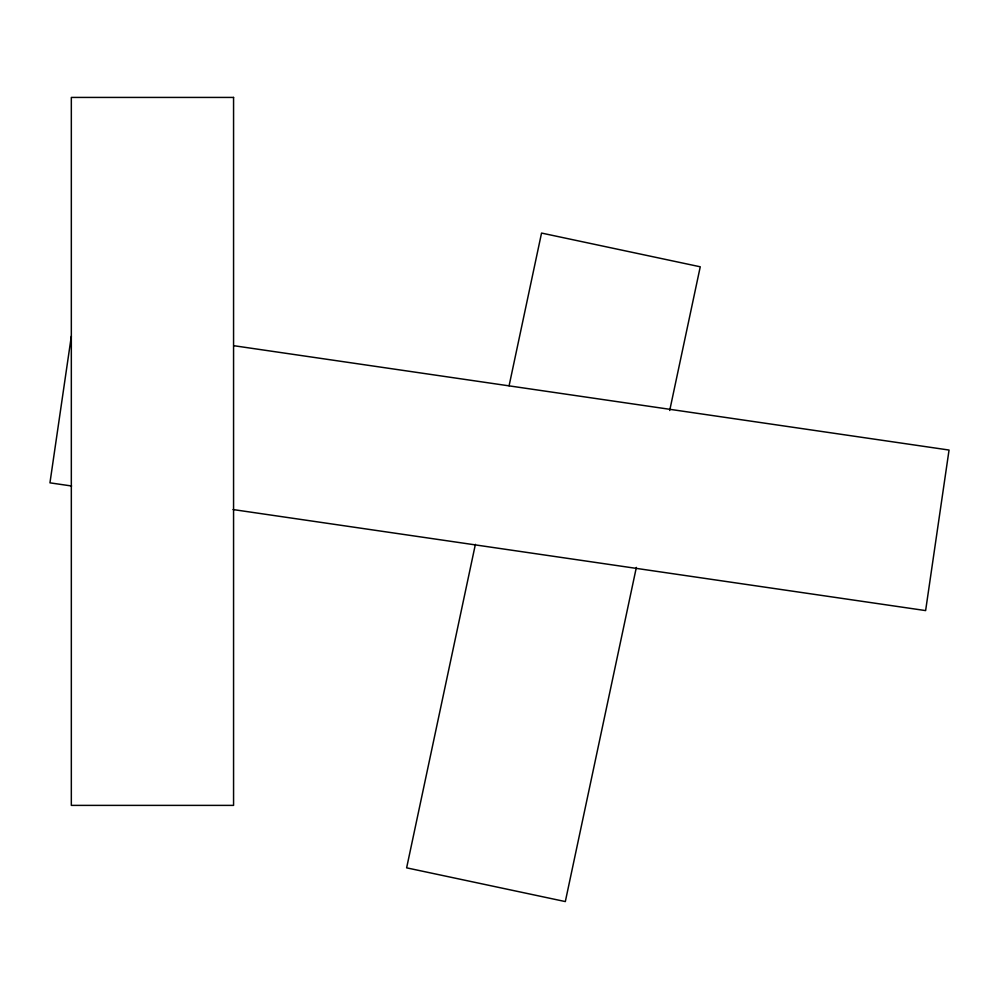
<?xml version="1.0" encoding="UTF-8"?>
<svg xmlns="http://www.w3.org/2000/svg" width="999" height="999" viewBox="0 0 999 999"><rect width="100%" height="100%" fill="white"/><g stroke="black" fill="none" stroke-linecap="round" stroke-linejoin="round"><path stroke-width="1.5" d="M71.341 336.188L49.95 482.842L71.566 485.989M475.387 544.355L406.63 867.844L565.322 901.573L636.351 567.407M509.09 385.764L541.545 233.067L700.249 266.795L669.705 410.489M233.903 345.716L949.05 450.049L925.623 610.589L233.054 509.552M233.566 97.427L71.329 97.427L71.329 805.381L233.566 805.381L233.566 97.427"/></g></svg>
